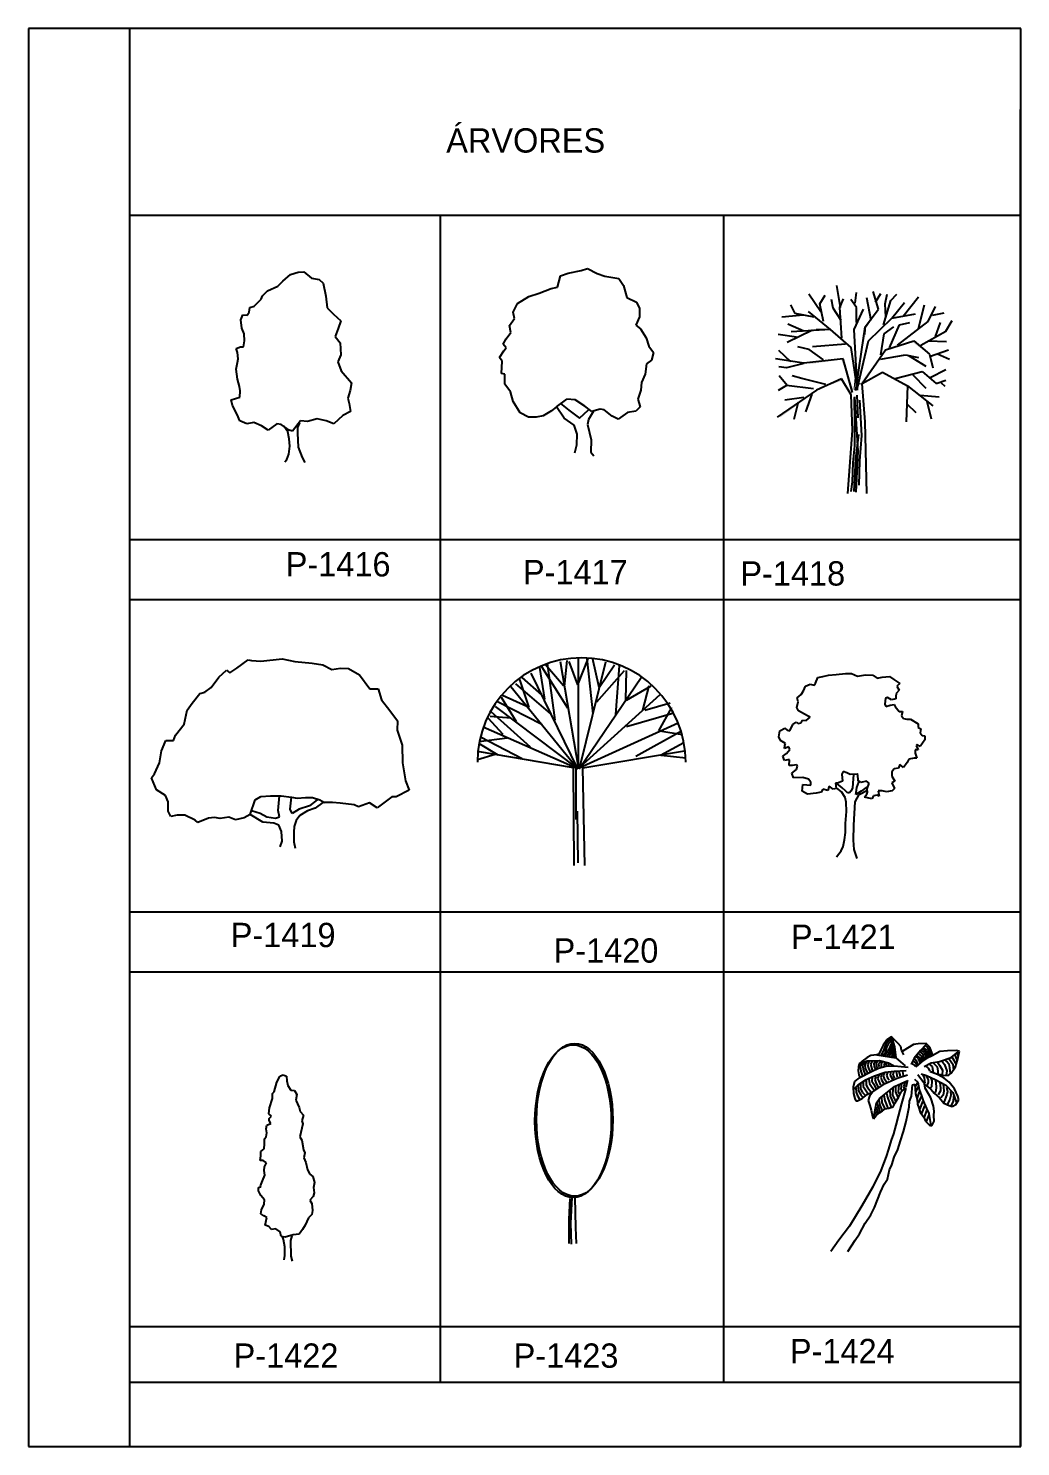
# Model space of a CAD drawing. Extents: x -74 to 94, y -49 to 40.
# Drawn here: x 27.79 to 52.29, y -47.51 to -12.51 of the extents above; entities that cross this region are included whole.
import ezdxf

# ---------------------------------------------------------------- set-up
doc = ezdxf.new("R2010")
doc.units = 0
doc.header["$LTSCALE"] = 100
doc.header["$MEASUREMENT"] = 0
doc.layers.get('0').update_dxf_attribs({"linetype": 'CONTINUOUS'})
for name, color, linetype in [('FOLHA', 3, 'CONTINUOUS'), ('P-ARVORE', 2, 'CONTINUOUS'), ('VEG', 2, 'CONTINUOUS')]:
    doc.layers.add(name, color=color, linetype=linetype)

# ---------------------------------------------------------------- blocks, each defined once
blk = doc.blocks.new('ARV101')
at = {"layer": 'VEG'}
for p, q in [((-0.292, 4.478), (-0.104, 4.638)), ((-0.104, 4.638), (0.09, 4.702)), ((0.09, 4.702), (0.229, 4.703)), ((0.229, 4.703), (0.42, 4.547)), ((-0.793, 4.11), (-0.668, 4.237)), ((-0.668, 4.237), (-0.417, 4.351)), ((-0.417, 4.351), (-0.292, 4.478)), ((0.42, 4.547), (0.609, 4.517)), ((0.609, 4.517), (0.705, 4.423)), ((0.705, 4.423), (0.77, 4.108)), ((-1.106, 3.823), (-0.994, 3.856)), ((-0.994, 3.856), (-0.824, 4.033)), ((-0.824, 4.033), (-0.793, 4.11)), ((0.77, 4.108), (0.804, 3.82)), ((-1.325, 3.52), (-1.276, 3.646)), ((-1.305, 3.317), (-1.325, 3.52)), ((-1.276, 3.646), (-1.168, 3.634)), ((-1.168, 3.634), (-1.119, 3.711)), ((-1.119, 3.711), (-1.106, 3.823)), ((0.804, 3.82), (0.963, 3.664)), ((0.963, 3.664), (1.14, 3.494)), ((-1.241, 3.174), (-1.305, 3.317)), ((-1.24, 3.002), (-1.241, 3.174)), ((1.078, 3.304), (0.999, 3.114)), ((1.14, 3.494), (1.078, 3.304)), ((-1.445, 2.811), (-1.333, 2.857)), ((-1.413, 2.717), (-1.445, 2.811)), ((-1.333, 2.857), (-1.257, 2.858)), ((-1.257, 2.858), (-1.24, 3.002)), ((0.999, 3.114), (1.126, 2.958)), ((1.126, 2.958), (1.146, 2.656)), ((-1.441, 2.307), (-1.411, 2.465)), ((-1.394, 2.56), (-1.413, 2.717)), ((-1.411, 2.465), (-1.394, 2.56)), ((1.146, 2.656), (1.067, 2.484)), ((1.067, 2.484), (1.149, 2.264)), ((-1.408, 2.055), (-1.441, 2.307)), ((1.149, 2.264), (1.404, 1.964)), ((-1.357, 1.88), (-1.408, 2.055)), ((-1.343, 1.772), (-1.357, 1.88)), ((-1.355, 1.614), (-1.343, 1.772)), ((1.374, 1.775), (1.312, 1.585)), ((1.404, 1.964), (1.374, 1.775)), ((-1.562, 1.549), (-1.355, 1.614)), ((-1.529, 1.405), (-1.562, 1.549)), ((-1.415, 1.185), (-1.529, 1.405)), ((1.312, 1.585), (1.345, 1.459)), ((1.345, 1.459), (1.378, 1.257)), ((-1.35, 1.028), (-1.415, 1.185)), ((0.56, 1.075), (0.321, 1.01)), ((0.781, 1.031), (0.56, 1.075)), ((1.19, 1.161), (0.97, 0.952)), ((1.378, 1.257), (1.19, 1.161)), ((-1.179, 0.953), (-1.35, 1.028)), ((-1.003, 0.986), (-1.179, 0.953)), ((-0.813, 0.906), (-1.003, 0.986)), ((-0.655, 0.799), (-0.813, 0.906)), ((-0.435, 0.959), (-0.655, 0.799)), ((-0.327, 0.942), (-0.435, 0.959)), ((-0.137, 0.803), (-0.327, 0.942)), ((-0.168, 0.754), (-0.264, 0.897)), ((-0.135, 0.583), (-0.168, 0.754)), ((-0.055, 0.772), (-0.137, 0.803)), ((0.15, 1.026), (-0.055, 0.772)), ((0.119, 0.977), (0.07, 0.868)), ((0.07, 0.868), (0.071, 0.724)), ((0.071, 0.724), (0.092, 0.377)), ((0.321, 1.01), (0.15, 1.026)), ((0.97, 0.952), (0.781, 1.031)), ((-0.145, 0.204), (-0.116, 0.407)), ((-0.116, 0.407), (-0.135, 0.583)), ((0.092, 0.377), (0.189, 0.126)), ((-0.239, 0.014), (-0.194, 0.078)), ((-0.194, 0.078), (-0.145, 0.204)), ((0.189, 0.126), (0.253, 0))]:
    blk.add_line(p, q, dxfattribs=at)
blk = doc.blocks.new('ARV102')
at = {"layer": 'VEG'}
for p, q in [((-0.312, 4.509), (0.003, 4.575)), ((0.003, 4.575), (0.161, 4.621)), ((0.161, 4.621), (0.4, 4.497)), ((-0.575, 4.16), (-0.5, 4.445)), ((-0.5, 4.445), (-0.312, 4.509)), ((0.4, 4.497), (0.59, 4.435)), ((0.59, 4.435), (0.937, 4.375)), ((0.937, 4.375), (1.051, 4.205)), ((1.051, 4.205), (1.13, 3.903)), ((-1.567, 3.756), (-1.285, 3.934)), ((-1.285, 3.934), (-1.033, 4.013)), ((-1.033, 4.013), (-0.732, 4.128)), ((-0.732, 4.128), (-0.575, 4.16)), ((1.13, 3.903), (1.37, 3.793)), ((-1.674, 3.548), (-1.567, 3.756)), ((-1.641, 3.391), (-1.674, 3.548)), ((1.37, 3.793), (1.448, 3.636)), ((1.448, 3.636), (1.449, 3.433)), ((-1.766, 3.218), (-1.641, 3.391)), ((-1.733, 3.043), (-1.766, 3.218)), ((1.449, 3.433), (1.356, 3.225)), ((1.356, 3.225), (1.47, 3.131)), ((-1.92, 2.758), (-1.844, 2.884)), ((-1.844, 2.884), (-1.733, 3.043)), ((1.47, 3.131), (1.611, 2.911)), ((1.611, 2.911), (1.676, 2.709)), ((-2.012, 2.428), (-1.905, 2.587)), ((-1.842, 2.664), (-1.92, 2.758)), ((-1.905, 2.587), (-1.842, 2.664)), ((1.676, 2.709), (1.79, 2.552)), ((1.79, 2.552), (1.742, 2.363)), ((-1.948, 2.334), (-2.012, 2.428)), ((-1.964, 2.032), (-1.948, 2.334)), ((1.616, 2.267), (1.587, 2.015)), ((1.742, 2.363), (1.616, 2.267)), ((-1.882, 2.019), (-1.964, 2.032)), ((-1.88, 1.767), (-1.882, 2.019)), ((-1.739, 1.579), (-1.88, 1.767)), ((1.494, 1.807), (1.482, 1.617)), ((1.587, 2.015), (1.494, 1.807)), ((-1.674, 1.34), (-1.739, 1.579)), ((-0.601, 1.209), (-0.35, 1.4)), ((-0.143, 1.384), (-0.35, 1.4)), ((1.482, 1.617), (1.402, 1.396)), ((-1.496, 1.058), (-1.674, 1.34)), ((-1.293, 0.951), (-1.496, 1.058)), ((-0.727, 1.114), (-0.928, 0.986)), ((-0.601, 1.209), (-0.727, 1.114)), ((-0.41, 0.927), (-0.601, 1.209)), ((-0.507, 1.287), (-0.299, 1.13)), ((-0.299, 1.13), (-0.031, 0.93)), ((0.093, 1.228), (-0.143, 1.384)), ((-0.031, 0.93), (0.188, 1.134)), ((0.269, 1.09), (0.093, 1.228)), ((0.314, 1.104), (0.19, 0.9)), ((0.476, 1.155), (0.269, 1.09)), ((0.571, 1.137), (0.476, 1.155)), ((0.775, 0.981), (0.571, 1.137)), ((1.153, 1.065), (0.92, 0.906)), ((1.36, 1.098), (1.153, 1.065)), ((1.467, 1.207), (1.36, 1.098)), ((1.402, 1.396), (1.467, 1.207)), ((-1.104, 0.953), (-1.293, 0.951)), ((-0.928, 0.986), (-1.104, 0.953)), ((-0.17, 0.753), (-0.41, 0.927)), ((-0.091, 0.533), (-0.17, 0.753)), ((0.19, 0.9), (0.159, 0.774)), ((0.159, 0.774), (0.257, 0.396)), ((0.92, 0.906), (0.775, 0.981)), ((-0.103, 0.267), (-0.091, 0.533)), ((0.257, 0.396), (0.246, 0.094)), ((-0.151, 0.077), (-0.103, 0.267)), ((0.246, 0.094), (0.323, 0))]:
    blk.add_line(p, q, dxfattribs=at)
blk = doc.blocks.new('ARV103')
at = {"layer": 'VEG'}
for p, q in [((-1.221, 4.44), (-0.939, 4.645)), ((-0.939, 4.645), (-0.858, 4.632)), ((-0.858, 4.632), (-0.623, 4.616)), ((-0.623, 4.616), (-0.101, 4.669)), ((-0.101, 4.669), (0.215, 4.609)), ((0.215, 4.609), (0.643, 4.563)), ((0.643, 4.563), (0.909, 4.52)), ((-1.848, 3.962), (-1.661, 4.216)), ((-1.661, 4.216), (-1.473, 4.388)), ((-1.473, 4.388), (-1.391, 4.326)), ((-1.391, 4.326), (-1.221, 4.44)), ((0.909, 4.52), (1.131, 4.409)), ((1.131, 4.409), (1.338, 4.442)), ((1.338, 4.442), (1.541, 4.43)), ((1.541, 4.43), (1.812, 4.274)), ((1.812, 4.274), (2.067, 3.93)), ((-2.005, 3.848), (-1.848, 3.962)), ((2.067, 3.93), (2.27, 3.931)), ((2.27, 3.931), (2.353, 3.661)), ((-2.443, 3.403), (-2.318, 3.575)), ((-2.318, 3.575), (-2.131, 3.816)), ((-2.131, 3.816), (-2.005, 3.848)), ((2.353, 3.661), (2.558, 3.393)), ((-2.517, 3.056), (-2.443, 3.403)), ((2.558, 3.393), (2.749, 3.142)), ((-2.735, 2.784), (-2.517, 3.056)), ((2.749, 3.142), (2.738, 2.908)), ((2.738, 2.908), (2.867, 2.544)), ((-3.079, 2.402), (-2.973, 2.656)), ((-2.973, 2.656), (-2.784, 2.657)), ((-2.784, 2.657), (-2.735, 2.784)), ((2.867, 2.544), (2.87, 2.102)), ((-3.251, 1.833), (-3.127, 2.105)), ((-3.127, 2.105), (-3.079, 2.402)), ((2.87, 2.102), (2.95, 1.661)), ((-3.326, 1.738), (-3.251, 1.833)), ((-3.198, 1.442), (-3.326, 1.738)), ((-2.976, 1.3), (-3.198, 1.442)), ((3.033, 1.428), (2.719, 1.268)), ((2.95, 1.661), (3.033, 1.428)), ((-2.912, 1.142), (-2.976, 1.3)), ((-2.91, 0.908), (-2.912, 1.142)), ((-0.891, 0.829), (-0.768, 1.191)), ((-0.768, 1.191), (-0.629, 1.273)), ((-0.629, 1.273), (-0.39, 1.288)), ((-0.39, 1.288), (-0.124, 1.29)), ((-0.198, 0.929), (-0.169, 1.29)), ((-0.124, 1.29), (0.128, 1.261)), ((0.099, 0.963), (0.128, 1.261)), ((0.128, 1.261), (0.273, 1.23)), ((0.273, 1.23), (0.48, 1.25)), ((0.48, 1.25), (0.651, 1.251)), ((0.764, 1.189), (0.576, 1.044)), ((0.651, 1.251), (0.827, 1.19)), ((0.904, 1.127), (0.716, 0.982)), ((0.827, 1.19), (0.945, 1.127)), ((0.985, 1.128), (0.904, 1.127)), ((1.143, 1.129), (0.985, 1.128)), ((1.332, 1.112), (1.143, 1.129)), ((1.68, 1.07), (1.332, 1.112)), ((1.788, 1.021), (1.68, 1.07)), ((2.058, 1.118), (1.788, 1.021)), ((2.248, 0.994), (2.058, 1.118)), ((2.606, 1.267), (2.248, 0.994)), ((2.719, 1.268), (2.606, 1.267)), ((-2.846, 0.782), (-2.91, 0.908)), ((-2.688, 0.815), (-2.846, 0.782)), ((-2.499, 0.817), (-2.688, 0.815)), ((-2.246, 0.693), (-2.499, 0.817)), ((-1.917, 0.74), (-2.182, 0.63)), ((-1.773, 0.759), (-1.917, 0.74)), ((-1.634, 0.729), (-1.773, 0.759)), ((-1.413, 0.762), (-1.634, 0.729)), ((-1.255, 0.7), (-1.413, 0.762)), ((-1.034, 0.747), (-1.255, 0.7)), ((-0.891, 0.829), (-1.034, 0.747)), ((-0.891, 0.829), (-0.891, 0.829)), ((-0.574, 0.643), (-0.891, 0.829)), ((-0.86, 0.924), (-0.639, 0.863)), ((-0.639, 0.863), (-0.481, 0.769)), ((-0.481, 0.769), (-0.26, 0.74)), ((-0.26, 0.74), (-0.165, 0.772)), ((-0.165, 0.772), (-0.198, 0.929)), ((0.15, 0.851), (0.099, 0.963)), ((0.324, 0.965), (0.15, 0.851)), ((0.339, 0.807), (0.246, 0.68)), ((0.576, 1.044), (0.324, 0.965)), ((0.528, 0.917), (0.339, 0.807)), ((0.716, 0.982), (0.528, 0.917)), ((-2.182, 0.63), (-2.246, 0.693)), ((-0.308, 0.613), (-0.574, 0.643)), ((-0.182, 0.565), (-0.308, 0.613)), ((-0.117, 0.407), (-0.182, 0.565)), ((-0.097, 0.173), (-0.117, 0.407)), ((0.197, 0.536), (0.185, 0.396)), ((0.185, 0.396), (0.187, 0.157)), ((0.246, 0.68), (0.197, 0.536)), ((-0.146, 0.029), (-0.097, 0.173)), ((0.187, 0.157), (0.219, 0))]:
    blk.add_line(p, q, dxfattribs=at)
blk = doc.blocks.new('ARV104')
at = {"layer": 'VEG'}
for p, q in [((-0.296, 4.544), (-0.061, 4.563)), ((-0.061, 4.563), (0.082, 4.564)), ((0.082, 4.564), (0.23, 4.503)), ((-1.099, 4.142), (-1.047, 4.258)), ((-1.047, 4.258), (-0.935, 4.301)), ((-0.935, 4.301), (-0.837, 4.277)), ((-0.837, 4.277), (-0.802, 4.33)), ((-0.802, 4.33), (-0.743, 4.47)), ((-0.743, 4.47), (-0.621, 4.496)), ((-0.621, 4.496), (-0.481, 4.525)), ((-0.481, 4.525), (-0.296, 4.544)), ((0.23, 4.503), (0.433, 4.532)), ((0.433, 4.532), (0.615, 4.523)), ((0.615, 4.523), (0.721, 4.454)), ((0.721, 4.454), (0.844, 4.473)), ((0.844, 4.473), (1.019, 4.491)), ((1.019, 4.491), (1.134, 4.422)), ((1.134, 4.422), (1.275, 4.318)), ((1.275, 4.318), (1.206, 4.258)), ((1.206, 4.258), (1.259, 4.153)), ((-1.263, 3.73), (-1.229, 3.871)), ((-1.255, 3.966), (-1.16, 4.046)), ((-1.229, 3.871), (-1.255, 3.966)), ((-1.16, 4.046), (-1.099, 4.142)), ((0.928, 3.958), (0.911, 3.807)), ((0.97, 3.975), (0.928, 3.958)), ((1.076, 3.914), (0.97, 3.975)), ((1.181, 3.942), (1.076, 3.914)), ((1.19, 4.072), (1.18, 4.002)), ((1.18, 4.002), (1.181, 3.942)), ((1.259, 4.153), (1.19, 4.072)), ((-1.227, 3.643), (-1.263, 3.73)), ((-0.999, 3.522), (-1.227, 3.643)), ((-0.936, 3.487), (-0.999, 3.522)), ((0.911, 3.807), (0.929, 3.755)), ((0.929, 3.755), (1.042, 3.783)), ((1.042, 3.783), (1.139, 3.802)), ((1.139, 3.802), (1.165, 3.749)), ((1.165, 3.749), (1.263, 3.627)), ((1.263, 3.627), (1.341, 3.628)), ((1.341, 3.628), (1.317, 3.523)), ((1.317, 3.523), (1.37, 3.46)), ((-1.713, 3.008), (-1.687, 3.156)), ((-1.687, 3.156), (-1.564, 3.22)), ((-1.564, 3.22), (-1.504, 3.168)), ((-1.504, 3.168), (-1.434, 3.151)), ((-1.434, 3.151), (-1.365, 3.309)), ((-1.365, 3.309), (-1.285, 3.37)), ((-1.285, 3.37), (-1.232, 3.335)), ((-1.232, 3.335), (-1.162, 3.353)), ((-1.162, 3.353), (-1.128, 3.416)), ((-1.128, 3.416), (-1.033, 3.407)), ((-1.033, 3.407), (-0.936, 3.487)), ((1.37, 3.46), (1.447, 3.444)), ((1.447, 3.444), (1.545, 3.437)), ((1.545, 3.437), (1.729, 3.323)), ((1.729, 3.323), (1.729, 3.298)), ((1.729, 3.298), (1.729, 3.236)), ((1.729, 3.236), (1.8, 3.201)), ((1.8, 3.201), (1.783, 3.106)), ((-1.667, 2.911), (-1.713, 3.008)), ((-1.544, 2.842), (-1.667, 2.911)), ((-1.561, 2.789), (-1.544, 2.842)), ((1.708, 2.815), (1.68, 2.79)), ((1.778, 2.763), (1.708, 2.815)), ((1.899, 2.932), (1.778, 2.763)), ((1.783, 3.106), (1.828, 3.036)), ((1.828, 3.036), (1.899, 3.027)), ((1.899, 3.027), (1.899, 2.932)), ((-1.612, 2.526), (-1.517, 2.589)), ((-1.568, 2.421), (-1.612, 2.526)), ((-1.57, 2.719), (-1.561, 2.789)), ((-1.466, 2.755), (-1.57, 2.719)), ((-1.517, 2.589), (-1.438, 2.695)), ((-1.438, 2.695), (-1.466, 2.755)), ((1.5, 2.455), (1.456, 2.367)), ((1.63, 2.474), (1.5, 2.455)), ((1.7, 2.474), (1.63, 2.474)), ((1.734, 2.685), (1.656, 2.684)), ((1.656, 2.684), (1.657, 2.597)), ((1.657, 2.597), (1.7, 2.474)), ((1.68, 2.79), (1.734, 2.685)), ((-1.488, 2.439), (-1.568, 2.421)), ((-1.446, 2.44), (-1.488, 2.439)), ((-1.452, 2.3), (-1.446, 2.44)), ((-1.374, 2.3), (-1.452, 2.3)), ((-1.39, 2.107), (-1.276, 2.196)), ((-1.345, 1.995), (-1.39, 2.107)), ((-1.277, 2.311), (-1.374, 2.3)), ((-1.252, 2.284), (-1.277, 2.311)), ((-1.276, 2.196), (-1.252, 2.284)), ((-0.119, 2.152), (-0.154, 2.082)), ((-0.031, 2.118), (-0.119, 2.152)), ((0.056, 2.076), (-0.031, 2.118)), ((1.142, 2.215), (1.082, 2.144)), ((1.082, 2.144), (1.083, 2.032)), ((1.247, 2.233), (1.142, 2.215)), ((1.281, 2.321), (1.247, 2.233)), ((1.369, 2.244), (1.281, 2.321)), ((1.421, 2.315), (1.369, 2.244)), ((1.456, 2.367), (1.421, 2.315)), ((-1.117, 2.004), (-1.345, 1.995)), ((-1.132, 1.661), (-1.115, 1.829)), ((-0.976, 1.963), (-1.117, 2.004)), ((-1.115, 1.829), (-0.923, 1.813)), ((-0.916, 1.883), (-0.976, 1.963)), ((-0.923, 1.813), (-0.916, 1.883)), ((-0.467, 1.789), (-0.501, 1.676)), ((-0.371, 1.712), (-0.467, 1.789)), ((-0.257, 1.861), (-0.31, 1.86)), ((-0.31, 1.86), (-0.291, 1.73)), ((-0.144, 1.749), (-0.275, 1.853)), ((-0.135, 1.914), (-0.257, 1.861)), ((-0.154, 2.082), (-0.135, 1.914)), ((0.224, 2.085), (0.056, 2.076)), ((0.121, 1.864), (0.112, 1.741)), ((0.137, 2.077), (0.121, 1.864)), ((0.2, 1.629), (0.217, 1.752)), ((0.217, 1.752), (0.268, 1.883)), ((0.242, 2.078), (0.224, 2.085)), ((0.25, 1.917), (0.242, 2.078)), ((0.313, 1.875), (0.25, 1.917)), ((0.453, 1.912), (0.313, 1.875)), ((0.472, 1.772), (0.322, 1.665)), ((0.524, 1.86), (0.453, 1.912)), ((0.472, 1.719), (0.524, 1.86)), ((1.083, 2.032), (1.154, 1.907)), ((1.154, 1.907), (1.084, 1.871)), ((1.084, 1.871), (1.145, 1.732)), ((-1.001, 1.592), (-1.132, 1.661)), ((-0.791, 1.611), (-1.001, 1.592)), ((-0.668, 1.64), (-0.791, 1.611)), ((-0.624, 1.71), (-0.668, 1.64)), ((-0.501, 1.676), (-0.624, 1.71)), ((-0.291, 1.73), (-0.371, 1.712)), ((-0.16, 1.644), (-0.284, 1.748)), ((-0.072, 1.504), (-0.16, 1.644)), ((-0.063, 1.67), (-0.144, 1.749)), ((-0.043, 1.39), (-0.072, 1.504)), ((-0.01, 1.618), (-0.063, 1.67)), ((0.032, 1.618), (-0.01, 1.618)), ((0.07, 1.663), (0.032, 1.618)), ((0.112, 1.741), (0.07, 1.663)), ((0.146, 0.823), (0.177, 1.401)), ((0.177, 1.401), (0.271, 1.577)), ((0.322, 1.665), (0.193, 1.584)), ((0.193, 1.584), (0.2, 1.629)), ((0.271, 1.577), (0.48, 1.691)), ((0.404, 1.516), (0.463, 1.586)), ((0.587, 1.475), (0.404, 1.516)), ((0.463, 1.586), (0.48, 1.639)), ((0.48, 1.639), (0.472, 1.719)), ((0.631, 1.545), (0.587, 1.475)), ((0.726, 1.563), (0.631, 1.545)), ((0.771, 1.536), (0.726, 1.563)), ((0.841, 1.669), (0.743, 1.669)), ((0.743, 1.669), (0.771, 1.536)), ((0.953, 1.643), (0.841, 1.669)), ((1.093, 1.671), (0.953, 1.643)), ((1.145, 1.732), (1.093, 1.671)), ((-0.067, 0.864), (-0.042, 1.162)), ((-0.042, 1.162), (-0.043, 1.39)), ((-0.065, 0.646), (-0.067, 0.864)), ((0.132, 0.455), (0.146, 0.823)), ((-0.122, 0.295), (-0.089, 0.461)), ((-0.089, 0.461), (-0.065, 0.646)), ((0.151, 0.227), (0.132, 0.455)), ((-0.288, 0.039), (-0.167, 0.19)), ((-0.167, 0.19), (-0.122, 0.295)), ((0.223, 0), (0.151, 0.227))]:
    blk.add_line(p, q, dxfattribs=at)
blk = doc.blocks.new('ARV105')
at = {"layer": 'VEG'}
for p, q in [((-0.274, 4.415), (-0.198, 4.555)), ((-0.198, 4.555), (-0.18, 4.573)), ((-0.18, 4.573), (-0.111, 4.599)), ((-0.111, 4.599), (-0.03, 4.564)), ((-0.03, 4.564), (-0.022, 4.452)), ((-0.335, 4.176), (-0.274, 4.415)), ((-0.022, 4.452), (-0.003, 4.337)), ((-0.003, 4.337), (0.078, 4.215)), ((0.078, 4.215), (0.165, 4.208)), ((0.165, 4.208), (0.219, 4.111)), ((-0.455, 3.782), (-0.376, 4.011)), ((-0.377, 4.133), (-0.335, 4.176)), ((-0.376, 4.011), (-0.377, 4.133)), ((0.219, 4.111), (0.195, 3.97)), ((0.195, 3.97), (0.284, 3.788)), ((-0.471, 3.635), (-0.462, 3.705)), ((-0.4, 3.58), (-0.471, 3.635)), ((-0.462, 3.705), (-0.455, 3.782)), ((-0.46, 3.52), (-0.4, 3.58)), ((-0.46, 3.467), (-0.46, 3.52)), ((0.284, 3.788), (0.302, 3.691)), ((0.302, 3.691), (0.39, 3.604)), ((0.39, 3.604), (0.346, 3.463)), ((-0.538, 3.264), (-0.521, 3.351)), ((-0.52, 3.169), (-0.538, 3.264)), ((-0.537, 3.063), (-0.52, 3.169)), ((-0.521, 3.351), (-0.417, 3.397)), ((-0.417, 3.397), (-0.46, 3.467)), ((0.348, 3.281), (0.297, 3.07)), ((0.346, 3.463), (0.374, 3.386)), ((0.374, 3.386), (0.348, 3.281)), ((-0.587, 2.773), (-0.578, 2.895)), ((-0.579, 3.018), (-0.537, 3.063)), ((-0.578, 2.895), (-0.579, 3.018)), ((0.297, 3.07), (0.35, 2.983)), ((0.35, 2.983), (0.387, 2.745)), ((-0.68, 2.484), (-0.663, 2.597)), ((-0.61, 2.485), (-0.68, 2.484)), ((-0.664, 2.702), (-0.587, 2.773)), ((-0.663, 2.597), (-0.664, 2.702)), ((-0.522, 2.423), (-0.61, 2.485)), ((0.387, 2.745), (0.423, 2.668)), ((0.423, 2.668), (0.399, 2.545)), ((0.399, 2.545), (0.442, 2.43)), ((-0.623, 1.977), (-0.564, 2.117)), ((-0.583, 2.24), (-0.573, 2.327)), ((-0.564, 2.117), (-0.583, 2.24)), ((-0.573, 2.327), (-0.522, 2.423)), ((0.442, 2.43), (0.488, 2.256)), ((0.488, 2.256), (0.542, 2.143)), ((0.542, 2.143), (0.62, 2.091)), ((-0.726, 1.738), (-0.72, 1.818)), ((-0.72, 1.818), (-0.667, 1.836)), ((-0.675, 1.861), (-0.623, 1.977)), ((-0.667, 1.836), (-0.675, 1.861)), ((0.62, 2.091), (0.656, 1.942)), ((0.656, 1.942), (0.632, 1.819)), ((0.632, 1.819), (0.651, 1.689)), ((-0.665, 1.616), (-0.726, 1.738)), ((-0.577, 1.511), (-0.665, 1.616)), ((-0.653, 1.266), (-0.584, 1.406)), ((-0.584, 1.406), (-0.577, 1.511)), ((0.624, 1.598), (0.547, 1.503)), ((0.547, 1.503), (0.59, 1.423)), ((0.59, 1.423), (0.609, 1.248)), ((0.651, 1.689), (0.624, 1.598)), ((-0.662, 1.168), (-0.653, 1.266)), ((-0.591, 1.116), (-0.662, 1.168)), ((-0.521, 1.074), (-0.591, 1.116)), ((-0.562, 0.888), (-0.521, 1.074)), ((0.515, 1.064), (0.429, 0.889)), ((0.592, 1.153), (0.515, 1.064)), ((0.609, 1.248), (0.592, 1.153)), ((-0.467, 0.854), (-0.562, 0.888)), ((-0.404, 0.777), (-0.467, 0.854)), ((-0.299, 0.795), (-0.404, 0.777)), ((-0.185, 0.726), (-0.299, 0.795)), ((-0.167, 0.611), (-0.185, 0.726)), ((0.367, 0.783), (0.281, 0.667)), ((0.429, 0.889), (0.367, 0.783)), ((-0.062, 0.594), (-0.167, 0.611)), ((-0.104, 0.534), (-0.132, 0.604)), ((-0.077, 0.349), (-0.104, 0.534)), ((0.133, 0.648), (-0.062, 0.594)), ((0.098, 0.623), (0.064, 0.508)), ((0.064, 0.508), (0.075, 0.122)), ((0.281, 0.667), (0.133, 0.648)), ((-0.092, 0.033), (-0.076, 0.139)), ((-0.076, 0.139), (-0.077, 0.349)), ((0.075, 0.122), (0.111, 0))]:
    blk.add_line(p, q, dxfattribs=at)
blk = doc.blocks.new('ELLIPSE')
blk.add_circle((0.5, 0.5), 0.5)
blk = doc.blocks.new('ARV106')
at = {"layer": 'VEG'}
for p, q in [((-0.045, 1.134), (-0.075, 0.611)), ((0.001, 1.156), (-0.03, 0.524)), ((0.077, 1.156), (0.093, 0.414)), ((-0.075, 0.611), (-0.075, 0.022)), ((-0.03, 0.524), (-0.014, 0)), ((0.093, 0.414), (0.108, 0.022))]:
    blk.add_line(p, q, dxfattribs=at)
at = {"layer": 'VEG', "xscale": 1.884776188775179, "yscale": 3.769552377550359, "zscale": 3.769552377550359}
for p in [(-0.907, 1.153), (-0.87, 1.19)]:
    blk.add_blockref('ELLIPSE', p, dxfattribs=at)
blk = doc.blocks.new('ARV107')
at = {"layer": 'VEG'}
for p, q in [((-0.926, 4.486), (-1.228, 4.918)), ((-0.441, 4.594), (-0.532, 5.134)), ((-0.078, 4.702), (-0.048, 4.961)), ((0.497, 4.551), (0.36, 4.983)), ((0.421, 4.724), (0.557, 4.94)), ((0.663, 4.68), (0.708, 4.918)), ((0.799, 4.767), (0.951, 4.918)), ((-1.561, 4.443), (-1.667, 4.659)), ((-0.956, 4.68), (-0.82, 4.897)), ((-0.865, 4.248), (-0.956, 4.68)), ((-0.623, 4.572), (-0.668, 4.788)), ((-0.426, 4.27), (-0.623, 4.572)), ((-0.457, 4.594), (-0.366, 4.81)), ((-0.411, 3.837), (-0.457, 4.594)), ((-0.048, 4.594), (-0.184, 4.788)), ((-0.048, 4.226), (-0.048, 4.594)), ((0.164, 4.118), (0.497, 4.551)), ((0.315, 4.27), (0.209, 4.832)), ((0.618, 4.162), (0.799, 4.767)), ((0.678, 4.356), (0.663, 4.68)), ((0.827, 4.325), (1.137, 4.713)), ((1.102, 4.378), (1.48, 4.853)), ((1.48, 4.075), (1.631, 4.659)), ((1.722, 4.248), (1.904, 4.616)), ((-1.364, 4.399), (-1.894, 4.356)), ((-1.092, 4.356), (-1.561, 4.443)), ((-0.686, 4.048), (-1.23, 4.492)), ((-0.104, 4.048), (0.128, 4.547)), ((0.245, 3.771), (0.827, 4.325)), ((0.827, 4.325), (1.409, 4.436)), ((0.966, 3.664), (1.722, 4.248)), ((1.011, 4.162), (1.268, 4.226)), ((1.828, 4.399), (2.116, 4.464)), ((1.904, 3.88), (2.025, 4.226)), ((2.161, 4.01), (2.312, 4.27)), ((-1.531, 3.859), (-1.985, 3.924)), ((-1.137, 4.032), (-1.758, 3.729)), ((-1.349, 4.01), (-1.743, 4.183)), ((-0.686, 4.048), (-1.657, 3.993)), ((-0.182, 3.604), (-0.686, 4.048)), ((-0.027, 2.551), (-0.104, 4.048)), ((-0.063, 2.54), (0.164, 4.118)), ((0.557, 3.426), (0.633, 3.945)), ((0.633, 3.945), (0.875, 4.118)), ((0.769, 3.599), (1.011, 4.162)), ((1.541, 3.664), (2.161, 4.01)), ((-1.667, 3.253), (-1.969, 3.535)), ((-1.213, 3.556), (-1.5, 3.621)), ((-0.865, 3.297), (-1.213, 3.556)), ((-0.32, 3.686), (-1.137, 3.621)), ((-0.027, 2.551), (-0.182, 3.604)), ((-0.027, 2.606), (0.245, 3.771)), ((0.09, 2.717), (0.672, 3.549)), ((0.672, 3.549), (1.37, 3.771)), ((1.37, 3.771), (1.758, 3.438)), ((1.722, 3.772), (2.176, 3.751)), ((1.758, 3.383), (2.224, 3.549)), ((-1.346, 3.216), (-2.045, 3.327)), ((-1.349, 3.21), (-1.773, 3.102)), ((-0.376, 3.327), (-1.346, 3.216)), ((-0.143, 2.495), (-0.376, 3.327)), ((0.542, 3.318), (1.162, 3.426)), ((1.162, 3.426), (1.48, 3.362)), ((1.238, 3.405), (1.662, 3.145)), ((1.758, 3.438), (1.836, 3.105)), ((1.949, 3.448), (2.252, 3.318)), ((-1.773, 3.102), (-1.969, 3.124)), ((-1.758, 2.67), (-1.954, 2.908)), ((-1.395, 2.843), (-1.637, 2.908)), ((-0.805, 2.691), (-1.395, 2.843)), ((-0.415, 2.828), (-1.036, 2.551)), ((-0.182, 2.44), (-0.415, 2.828)), ((0.09, 2.717), (0.594, 2.994)), ((0.594, 2.994), (1.215, 2.662)), ((0.905, 2.843), (1.571, 3.016)), ((1.344, 2.929), (1.662, 2.605)), ((1.571, 3.016), (1.919, 2.713)), ((1.768, 2.864), (2.161, 3.059)), ((-1.036, 2.551), (-2.006, 1.885)), ((-1.773, 2.67), (-1.985, 2.54)), ((-1.107, 2.583), (-1.773, 2.67)), ((-1.152, 2.454), (-1.304, 2.021)), ((0.167, 1.774), (0.09, 2.717)), ((1.215, 2.662), (1.176, 1.774)), ((1.215, 2.662), (1.836, 2.163)), ((1.919, 2.713), (2.161, 2.799)), ((2.04, 2.735), (2.131, 2.648)), ((-1.349, 2.367), (-1.818, 2.302)), ((-1.485, 2.259), (-1.591, 1.827)), ((-0.143, 1.553), (-0.182, 2.44)), ((-0.109, 2.367), (-0.093, 1.74)), ((-0.093, 2.389), (-0.018, 1.048)), ((-0.003, 1.87), (-0.033, 2.432)), ((0.028, 2.302), (0.073, 1.437)), ((1.193, 2.216), (1.42, 1.999)), ((1.525, 2.432), (1.994, 2.389)), ((1.692, 2.281), (1.798, 1.848)), ((0.206, 0), (0.167, 1.774)), ((-0.26, 0), (-0.143, 1.553)), ((-0.093, 1.74), (-0.093, 1.178)), ((-0.063, 0.854), (0.012, 1.459)), ((0.073, 1.437), (0.028, 0.81)), ((-0.093, 1.178), (-0.139, 0.767)), ((-0.139, 0.767), (-0.154, 0.291)), ((-0.109, 0.054), (-0.063, 0.854)), ((-0.018, 1.048), (-0.063, 0.032)), ((0.028, 0.81), (0.012, 0.205)), ((-0.154, 0.291), (-0.184, 0.054))]:
    blk.add_line(p, q, dxfattribs=at)
for points in [[(-0.121, 4.034), (-0.096, 4.029), (0.107, 4.513), (0.13, 4.502)], [(0.166, 4.101), (0.191, 4.092), (0.38, 4.407), (0.401, 4.392)], [(-0.704, 4.041), (-0.693, 4.066), (-1.047, 4.041), (-1.047, 4.066)], [(-0.616, 3.957), (-0.599, 3.977), (-0.704, 4.041), (-0.693, 4.066)], [(-0.197, 3.615), (-0.172, 3.627), (-0.616, 3.957), (-0.599, 3.977)], [(-0.091, 3.037), (-0.065, 3.038), (-0.121, 4.034), (-0.096, 4.029)], [(-0.061, 2.932), (-0.036, 2.926), (0.151, 3.926), (0.176, 3.922)], [(0.151, 3.926), (0.176, 3.922), (0.166, 4.101), (0.191, 4.092)], [(-0.182, 3.425), (-0.156, 3.428), (-0.197, 3.615), (-0.172, 3.627)], [(0.05, 2.724), (0.066, 2.702), (0.67, 3.567), (0.686, 3.545)], [(0.67, 3.567), (0.686, 3.545), (1.347, 3.765), (1.341, 3.737)], [(1.347, 3.765), (1.341, 3.737), (1.779, 3.434), (1.756, 3.419)], [(-0.42, 3.304), (-0.403, 3.332), (-1.196, 3.198), (-1.2, 3.223)], [(-0.151, 2.557), (-0.127, 2.566), (-0.42, 3.304), (-0.403, 3.332)], [(-0.091, 2.885), (-0.065, 2.886), (-0.182, 3.425), (-0.156, 3.428)], [(1.779, 3.434), (1.756, 3.419), (1.856, 3.127), (1.831, 3.121)], [(-0.416, 2.784), (-0.406, 2.815), (-0.995, 2.572), (-1.007, 2.595)], [(-0.197, 2.45), (-0.171, 2.457), (-0.416, 2.784), (-0.406, 2.815)], [(-0.121, 2.563), (-0.096, 2.56), (-0.091, 2.885), (-0.065, 2.886)], [(0.052, 2.724), (0.064, 2.702), (0.587, 3.008), (0.588, 2.98)], [(0.587, 3.008), (0.588, 2.98), (1.23, 2.68), (1.216, 2.659)], [(-0.995, 2.572), (-1.007, 2.595), (-1.508, 2.184), (-1.523, 2.204)], [(-0.197, 2.28), (-0.171, 2.281), (-0.197, 2.45), (-0.171, 2.457)], [(-0.021, 2.704), (-0.014, 2.679), (0.05, 2.724), (0.066, 2.702)], [(1.23, 2.68), (1.216, 2.659), (1.821, 2.182), (1.805, 2.163)], [(-1.508, 2.184), (-1.523, 2.204), (-1.932, 1.881), (-1.947, 1.902)], [(-0.152, 1.654), (-0.126, 1.654), (-0.197, 2.28), (-0.171, 2.281)], [(-0.046, 1.351), (-0.02, 1.351), (-0.091, 1.934), (-0.066, 1.936)], [(-0.197, 1.049), (-0.171, 1.047), (-0.152, 1.654), (-0.126, 1.654)], [(-0.061, 0.833), (-0.035, 0.831), (-0.046, 1.351), (-0.02, 1.351)], [(-0.288, 0.012), (-0.262, 0.009), (-0.197, 1.049), (-0.171, 1.047)], [(-0.136, 0.12), (-0.111, 0.117), (-0.061, 0.833), (-0.035, 0.831)]]:
    blk.add_trace(points, dxfattribs=at)
blk = doc.blocks.new('ARV109')
at = {"layer": 'VEG'}
for p, q in [((-0.305, 3.878), (-0.945, 4.903)), ((-0.414, 4.435), (-0.851, 4.948)), ((-0.617, 3.588), (-0.804, 4.992)), ((-0.492, 5.037), (-0.04, 2.385)), ((-0.383, 4.413), (-0.321, 5.059)), ((-0.056, 4.457), (-0.274, 5.037)), ((-0.056, 4.457), (0.209, 5.126)), ((-0.04, 2.385), (-0.04, 5.126)), ((0.63, 5.014), (-0.025, 2.385)), ((0.319, 3.744), (0.178, 5.104)), ((0.474, 4.39), (0.303, 5.126)), ((0.474, 4.39), (0.849, 4.948)), ((0.88, 3.722), (0.974, 4.925)), ((-1.257, 3.9), (-1.491, 4.591)), ((-0.945, 4.212), (-1.428, 4.636)), ((-0.056, 2.385), (-1.21, 4.747)), ((-0.867, 4.101), (-0.992, 4.881)), ((-0.025, 2.385), (1.504, 4.636)), ((0.412, 4.034), (1.098, 4.814)), ((1.13, 4.078), (1.145, 4.814)), ((-1.709, 4.413), (-0.056, 2.385)), ((-0.726, 3.744), (-1.584, 4.48)), ((1.972, 4.212), (-0.025, 2.407)), ((1.145, 4.078), (1.753, 4.435)), ((1.551, 3.833), (1.707, 4.435)), ((-2.099, 3.922), (-0.056, 2.385)), ((-0.945, 3.477), (-2.036, 4.034)), ((-1.569, 3.544), (-1.943, 4.145)), ((-1.319, 3.922), (-1.912, 4.19)), ((1.597, 3.833), (2.221, 4.012)), ((1.94, 3.321), (2.268, 3.9)), ((-1.896, 3.232), (-2.27, 3.633)), ((-1.709, 3.633), (-2.224, 3.677)), ((-1.225, 2.92), (-2.192, 3.789)), ((-0.025, 2.407), (2.424, 3.521)), ((1.145, 3.432), (2.315, 3.766)), ((-1.428, 2.63), (-2.458, 3.165)), ((-0.056, 2.385), (-2.395, 3.41)), ((1.379, 2.697), (2.502, 3.321)), ((1.972, 3.321), (2.518, 3.232)), ((-0.165, 2.407), (-2.536, 2.808)), ((-1.803, 3.142), (-2.504, 3.053)), ((-2.021, 2.719), (-2.504, 3.009)), ((0.069, 2.407), (2.58, 2.83)), ((1.987, 2.719), (2.564, 3.031)), ((-2.099, 2.741), (-2.536, 2.608)), ((2.003, 2.719), (2.611, 2.652)), ((-0.149, 0), (-0.165, 2.407)), ((-0.103, 2.385), (-0.103, 1.137)), ((0.116, 0), (0.069, 2.407)), ((-0.071, 1.337), (-0.056, 0.067))]:
    blk.add_line(p, q, dxfattribs=at)
blk.add_arc((0.036, 2.552), 2.572, 0, 180, dxfattribs=at)
blk = doc.blocks.new('ARV111')
at = {"layer": 'VEG'}
for p, q in [((1.3, 5.292), (1.188, 5.221)), ((1.313, 5.252), (1.237, 5.205)), ((1.37, 5.23), (1.3, 5.292)), ((1.3, 5.292), (1.376, 5.049)), ((1.039, 4.975), (0.988, 4.869)), ((1.091, 5.088), (1.039, 4.975)), ((1.094, 4.941), (1.042, 4.846)), ((1.188, 5.221), (1.091, 5.088)), ((1.157, 5.109), (1.094, 4.941)), ((1.177, 5.029), (1.134, 4.882)), ((1.237, 5.205), (1.157, 5.109)), ((1.233, 5.149), (1.177, 5.029)), ((1.237, 4.977), (1.185, 4.898)), ((1.321, 5.213), (1.233, 5.149)), ((1.269, 5.065), (1.237, 4.977)), ((1.293, 4.994), (1.253, 4.898)), ((1.297, 5.137), (1.269, 5.065)), ((1.313, 5.065), (1.293, 4.994)), ((1.329, 5.173), (1.297, 5.137)), ((1.34, 4.994), (1.301, 4.894)), ((1.349, 5.113), (1.313, 5.065)), ((1.349, 4.909), (1.329, 4.842)), ((1.372, 5.053), (1.34, 4.994)), ((1.38, 4.962), (1.349, 4.909)), ((1.469, 5.126), (1.37, 5.23)), ((1.376, 5.049), (1.409, 4.775)), ((1.529, 5.056), (1.469, 5.126)), ((1.548, 4.961), (1.529, 5.056)), ((1.604, 4.85), (1.548, 4.961)), ((1.697, 5.015), (1.564, 4.93)), ((1.844, 5.104), (1.697, 5.015)), ((1.959, 5.122), (1.844, 5.104)), ((2.013, 4.955), (1.864, 4.771)), ((2.16, 5.131), (1.959, 5.122)), ((1.994, 4.93), (2.073, 4.866)), ((2.152, 5.096), (2.013, 4.955)), ((2.026, 4.965), (2.109, 4.909)), ((2.062, 5.001), (2.138, 4.937)), ((2.094, 5.037), (2.181, 4.954)), ((2.109, 4.909), (2.145, 4.826)), ((2.134, 5.081), (2.193, 5.029)), ((2.138, 4.937), (2.177, 4.85)), ((2.248, 5.037), (2.16, 5.131)), ((2.181, 4.954), (2.221, 4.794)), ((2.193, 5.029), (2.233, 4.941)), ((2.233, 4.941), (2.273, 4.81)), ((2.325, 4.84), (2.248, 5.037)), ((2.494, 4.934), (2.302, 4.827)), ((2.679, 4.952), (2.494, 4.934)), ((2.907, 4.954), (2.679, 4.952)), ((2.775, 4.786), (2.95, 4.92)), ((2.977, 4.937), (2.907, 4.954)), ((2.926, 4.717), (2.977, 4.937)), ((0.499, 4.628), (0.482, 4.55)), ((0.699, 4.694), (0.499, 4.628)), ((0.579, 4.691), (0.499, 4.628)), ((0.56, 4.639), (0.528, 4.559)), ((0.528, 4.559), (0.544, 4.447)), ((0.7, 4.787), (0.579, 4.691)), ((0.62, 4.671), (0.588, 4.591)), ((0.588, 4.591), (0.599, 4.495)), ((0.683, 4.682), (0.643, 4.599)), ((0.643, 4.599), (0.651, 4.511)), ((1.002, 4.703), (0.699, 4.694)), ((0.788, 4.833), (0.7, 4.787)), ((0.739, 4.686), (0.707, 4.603)), ((0.707, 4.603), (0.731, 4.523)), ((0.823, 4.694), (0.783, 4.623)), ((0.783, 4.623), (0.795, 4.559)), ((0.935, 4.851), (0.788, 4.833)), ((0.795, 4.559), (0.826, 4.467)), ((0.898, 4.69), (0.862, 4.635)), ((0.862, 4.635), (0.875, 4.563)), ((0.875, 4.563), (0.906, 4.491)), ((0.966, 4.694), (0.922, 4.639)), ((0.922, 4.639), (0.926, 4.563)), ((0.926, 4.563), (0.954, 4.515)), ((0.988, 4.869), (0.935, 4.851)), ((0.935, 4.851), (1.409, 4.775)), ((1.038, 4.682), (0.978, 4.627)), ((0.978, 4.627), (0.99, 4.571)), ((0.983, 4.519), (1.158, 4.573)), ((0.99, 4.571), (0.994, 4.551)), ((1.229, 4.643), (1.002, 4.703)), ((1.085, 4.675), (1.042, 4.631)), ((1.042, 4.631), (1.042, 4.579)), ((1.042, 4.579), (1.05, 4.547)), ((1.134, 4.882), (1.078, 4.838)), ((1.117, 4.618), (1.113, 4.575)), ((1.142, 4.658), (1.117, 4.618)), ((1.185, 4.898), (1.13, 4.822)), ((1.158, 4.573), (1.368, 4.582)), ((1.17, 4.618), (1.165, 4.587)), ((1.185, 4.646), (1.17, 4.618)), ((1.253, 4.898), (1.189, 4.818)), ((1.229, 4.607), (1.225, 4.582)), ((1.353, 4.582), (1.229, 4.643)), ((1.241, 4.635), (1.229, 4.607)), ((1.301, 4.894), (1.241, 4.814)), ((1.329, 4.842), (1.301, 4.798)), ((1.368, 4.842), (1.353, 4.794)), ((1.401, 4.89), (1.368, 4.842)), ((1.368, 4.582), (1.709, 4.542)), ((1.409, 4.775), (1.638, 4.576)), ((1.864, 4.771), (1.783, 4.614)), ((1.803, 4.639), (1.858, 4.595)), ((1.831, 4.703), (1.89, 4.654)), ((1.858, 4.595), (1.89, 4.563)), ((1.871, 4.77), (1.911, 4.707)), ((1.89, 4.654), (1.922, 4.571)), ((1.899, 4.81), (1.958, 4.758)), ((2.075, 4.702), (1.899, 4.551)), ((1.911, 4.707), (1.943, 4.603)), ((1.926, 4.838), (1.998, 4.778)), ((1.958, 4.882), (2.034, 4.822)), ((1.958, 4.758), (1.986, 4.703)), ((1.986, 4.703), (1.998, 4.643)), ((1.998, 4.778), (2.046, 4.682)), ((2.034, 4.822), (2.082, 4.71)), ((2.073, 4.866), (2.113, 4.734)), ((2.162, 4.756), (2.075, 4.702)), ((2.104, 4.563), (2.278, 4.652)), ((2.139, 4.58), (2.209, 4.518)), ((2.145, 4.826), (2.149, 4.754)), ((2.302, 4.827), (2.162, 4.756)), ((2.177, 4.85), (2.185, 4.77)), ((2.234, 4.616), (2.304, 4.564)), ((2.278, 4.652), (2.488, 4.688)), ((2.304, 4.564), (2.315, 4.502)), ((2.339, 4.642), (2.427, 4.555)), ((2.427, 4.555), (2.445, 4.45)), ((2.436, 4.67), (2.489, 4.591)), ((2.488, 4.688), (2.775, 4.786)), ((2.489, 4.591), (2.56, 4.468)), ((2.531, 4.706), (2.584, 4.644)), ((2.584, 4.644), (2.612, 4.609)), ((2.611, 4.724), (2.671, 4.68)), ((2.612, 4.609), (2.665, 4.452)), ((2.671, 4.68), (2.717, 4.627)), ((2.716, 4.76), (2.776, 4.68)), ((2.717, 4.627), (2.735, 4.532)), ((2.771, 4.393), (2.882, 4.551)), ((2.776, 4.68), (2.812, 4.621)), ((2.793, 4.796), (2.899, 4.621)), ((2.812, 4.621), (2.83, 4.471)), ((2.863, 4.839), (2.916, 4.727)), ((2.882, 4.551), (2.926, 4.717)), ((2.915, 4.884), (2.943, 4.814)), ((0.467, 4.259), (0.39, 4.189)), ((0.519, 4.287), (0.467, 4.259)), ((0.656, 4.224), (0.472, 4.097)), ((0.482, 4.55), (0.475, 4.452)), ((0.475, 4.452), (0.494, 4.357)), ((0.494, 4.357), (0.519, 4.287)), ((0.519, 4.287), (0.808, 4.437)), ((0.544, 4.447), (0.584, 4.327)), ((0.599, 4.495), (0.651, 4.359)), ((0.651, 4.511), (0.707, 4.403)), ((0.879, 4.32), (0.656, 4.224)), ((0.671, 4.224), (0.671, 4.104)), ((0.731, 4.523), (0.771, 4.427)), ((0.743, 4.248), (0.755, 4.14)), ((0.808, 4.437), (0.983, 4.519)), ((0.819, 4.288), (0.815, 4.2)), ((1.145, 4.412), (0.879, 4.32)), ((0.911, 4.316), (0.887, 4.244)), ((0.887, 4.244), (0.911, 4.168)), ((0.99, 4.348), (0.954, 4.268)), ((0.954, 4.268), (0.986, 4.2)), ((1.054, 4.367), (1.034, 4.296)), ((1.034, 4.296), (1.054, 4.236)), ((1.054, 4.236), (1.11, 4.136)), ((1.121, 4.399), (1.098, 4.331)), ((1.098, 4.331), (1.117, 4.268)), ((1.117, 4.268), (1.185, 4.176)), ((1.144, 4.142), (1.44, 4.277)), ((1.368, 4.435), (1.145, 4.412)), ((1.205, 4.412), (1.174, 4.348)), ((1.174, 4.348), (1.201, 4.284)), ((1.201, 4.284), (1.241, 4.232)), ((1.273, 4.412), (1.265, 4.344)), ((1.265, 4.344), (1.329, 4.252)), ((1.353, 4.42), (1.336, 4.348)), ((1.336, 4.348), (1.372, 4.272)), ((1.659, 4.452), (1.368, 4.435)), ((1.372, 4.068), (1.707, 4.216)), ((1.412, 4.435), (1.44, 4.304)), ((1.44, 4.277), (1.693, 4.357)), ((1.484, 4.435), (1.516, 4.324)), ((1.572, 4.439), (1.592, 4.336)), ((1.699, 4.212), (1.667, 4.116)), ((1.869, 4.245), (1.949, 4.176)), ((2.115, 4.132), (1.95, 4.352)), ((2.035, 4.377), (2.166, 4.343)), ((2.07, 4.352), (2.106, 4.282)), ((2.106, 4.282), (2.114, 4.22)), ((2.114, 4.22), (2.125, 4.15)), ((2.158, 4.335), (2.202, 4.23)), ((2.166, 4.343), (2.377, 4.239)), ((2.202, 4.23), (2.202, 4.168)), ((2.209, 4.518), (2.245, 4.449)), ((2.253, 4.441), (2.393, 4.39)), ((2.451, 4.352), (2.268, 4.433)), ((2.271, 4.274), (2.299, 4.204)), ((2.299, 4.204), (2.291, 4.063)), ((2.315, 4.502), (2.333, 4.414)), ((2.377, 4.239), (2.641, 4.101)), ((2.387, 4.214), (2.406, 4.064)), ((2.393, 4.39), (2.569, 4.346)), ((2.445, 4.45), (2.446, 4.39)), ((2.604, 4.27), (2.451, 4.352)), ((2.56, 4.468), (2.551, 4.356)), ((2.569, 4.346), (2.701, 4.339)), ((2.728, 4.172), (2.604, 4.27)), ((2.665, 4.452), (2.649, 4.347)), ((2.701, 4.339), (2.771, 4.393)), ((2.735, 4.532), (2.753, 4.392)), ((0.39, 4.189), (0.356, 4.048)), ((0.356, 4.048), (0.365, 3.898)), ((0.365, 3.898), (0.393, 3.768)), ((0.472, 4.097), (0.369, 4.005)), ((0.416, 4.036), (0.432, 3.929)), ((0.432, 3.929), (0.464, 3.838)), ((0.472, 4.093), (0.484, 3.965)), ((0.484, 3.965), (0.548, 3.849)), ((0.536, 4.129), (0.532, 4.009)), ((0.532, 4.009), (0.584, 3.917)), ((0.576, 3.77), (0.708, 3.876)), ((0.584, 3.917), (0.66, 3.845)), ((0.599, 4.18), (0.603, 4.068)), ((0.603, 4.068), (0.639, 4.009)), ((0.639, 4.009), (0.723, 3.885)), ((0.671, 4.104), (0.711, 4.04)), ((0.708, 3.876), (0.83, 3.929)), ((0.711, 4.04), (0.795, 3.925)), ((0.755, 4.14), (0.819, 4.045)), ((0.837, 3.939), (0.761, 3.831)), ((0.815, 4.2), (0.862, 4.129)), ((0.819, 4.045), (0.871, 3.989)), ((0.837, 3.939), (1.144, 4.142)), ((0.862, 4.129), (0.922, 4.005)), ((0.911, 4.168), (0.974, 4.04)), ((0.986, 4.2), (1.026, 4.097)), ((1.002, 3.774), (1.372, 4.068)), ((1.11, 3.853), (1.134, 3.722)), ((1.177, 3.905), (1.205, 3.806)), ((1.261, 3.965), (1.269, 3.829)), ((1.336, 4.025), (1.329, 3.857)), ((1.329, 3.857), (1.401, 3.702)), ((1.401, 4.072), (1.397, 3.933)), ((1.397, 3.933), (1.456, 3.794)), ((1.48, 4.104), (1.465, 3.937)), ((1.465, 3.937), (1.5, 3.87)), ((1.479, 3.812), (1.548, 3.945)), ((1.548, 4.14), (1.532, 4.013)), ((1.532, 4.013), (1.556, 3.961)), ((1.548, 3.945), (1.653, 4.023)), ((1.653, 4.023), (1.55, 3.645)), ((1.627, 4.168), (1.599, 4.057)), ((1.599, 4.057), (1.616, 4.013)), ((1.667, 4.116), (1.656, 4.045)), ((1.794, 3.832), (1.817, 4.112)), ((1.817, 4.112), (1.88, 4.123)), ((1.88, 4.123), (1.888, 4)), ((1.939, 4.176), (1.888, 4.06)), ((1.888, 4), (1.889, 3.885)), ((1.889, 3.885), (1.935, 3.745)), ((1.967, 4.088), (1.898, 3.948)), ((1.986, 3.938), (1.935, 3.788)), ((1.949, 4.176), (1.986, 3.991)), ((1.986, 3.991), (2.04, 3.834)), ((2.133, 4.027), (2.115, 4.132)), ((2.132, 4.107), (2.273, 4.003)), ((2.214, 3.888), (2.133, 4.027)), ((2.202, 4.168), (2.168, 4.072)), ((2.268, 3.79), (2.214, 3.888)), ((2.291, 4.063), (2.248, 4.021)), ((2.273, 4.003), (2.354, 3.906)), ((2.397, 3.942), (2.354, 3.914)), ((2.354, 3.906), (2.485, 3.785)), ((2.406, 4.064), (2.397, 3.942)), ((2.512, 3.96), (2.45, 3.862)), ((2.492, 4.163), (2.511, 4.023)), ((2.511, 4.023), (2.512, 3.96)), ((2.572, 3.855), (2.52, 3.785)), ((2.589, 3.961), (2.572, 3.855)), ((2.58, 4.128), (2.589, 3.961)), ((2.67, 3.874), (2.591, 3.67)), ((2.641, 4.101), (2.817, 3.917)), ((2.659, 4.049), (2.687, 3.944)), ((2.687, 3.944), (2.67, 3.874)), ((2.852, 4.008), (2.728, 4.172)), ((2.765, 3.857), (2.741, 3.752)), ((2.757, 3.944), (2.765, 3.857)), ((2.817, 3.917), (2.907, 3.665)), ((2.941, 3.831), (2.852, 4.008)), ((0.393, 3.768), (0.419, 3.716)), ((0.419, 3.716), (0.464, 3.716)), ((0.464, 3.838), (0.52, 3.746)), ((0.464, 3.716), (0.576, 3.77)), ((0.548, 3.849), (0.599, 3.794)), ((0.751, 3.806), (0.726, 3.726)), ((0.726, 3.726), (0.762, 3.596)), ((0.761, 3.831), (0.751, 3.806)), ((0.762, 3.596), (0.798, 3.481)), ((0.853, 3.271), (0.93, 3.666)), ((0.919, 3.57), (0.946, 3.459)), ((0.93, 3.666), (1.002, 3.774)), ((0.934, 3.678), (0.974, 3.566)), ((0.974, 3.566), (1.01, 3.435)), ((0.99, 3.742), (1.014, 3.606)), ((1.014, 3.606), (1.074, 3.467)), ((1.05, 3.806), (1.062, 3.674)), ((1.062, 3.674), (1.134, 3.515)), ((1.079, 3.466), (1.148, 3.519)), ((1.134, 3.722), (1.213, 3.534)), ((1.148, 3.519), (1.236, 3.537)), ((1.205, 3.806), (1.293, 3.551)), ((1.236, 3.537), (1.341, 3.565)), ((1.269, 3.829), (1.361, 3.622)), ((1.341, 3.565), (1.393, 3.661)), ((1.393, 3.661), (1.479, 3.812)), ((1.55, 3.645), (1.465, 3.339)), ((1.7, 3.401), (1.734, 3.568)), ((1.734, 3.568), (1.743, 3.709)), ((1.743, 3.709), (1.794, 3.832)), ((1.935, 3.745), (1.943, 3.63)), ((1.943, 3.63), (1.979, 3.543)), ((2.04, 3.834), (1.961, 3.658)), ((1.979, 3.543), (2.008, 3.438)), ((2.066, 3.701), (1.997, 3.518)), ((2.04, 3.834), (2.083, 3.711)), ((2.119, 3.589), (2.043, 3.403)), ((2.083, 3.711), (2.165, 3.527)), ((2.165, 3.527), (2.226, 3.405)), ((2.339, 3.581), (2.268, 3.79)), ((2.358, 3.458), (2.339, 3.581)), ((2.485, 3.785), (2.592, 3.653)), ((2.592, 3.653), (2.725, 3.601)), ((2.741, 3.752), (2.679, 3.628)), ((2.725, 3.601), (2.802, 3.577)), ((2.819, 3.7), (2.767, 3.594)), ((2.802, 3.577), (2.89, 3.62)), ((2.828, 3.83), (2.819, 3.7)), ((2.89, 3.62), (2.959, 3.743)), ((2.959, 3.743), (2.941, 3.831)), ((0.798, 3.481), (0.835, 3.324)), ((0.835, 3.324), (0.853, 3.271)), ((0.853, 3.271), (0.922, 3.352)), ((0.894, 3.462), (0.922, 3.363)), ((0.922, 3.352), (1.009, 3.43)), ((0.946, 3.459), (0.966, 3.411)), ((1.009, 3.43), (1.079, 3.466)), ((1.465, 3.339), (1.404, 3.11)), ((1.598, 2.954), (1.659, 3.207)), ((1.659, 3.207), (1.7, 3.401)), ((2.008, 3.438), (2.096, 3.309)), ((2.096, 3.309), (2.139, 3.211)), ((2.165, 3.474), (2.104, 3.309)), ((2.139, 3.211), (2.238, 3.117)), ((2.226, 3.37), (2.157, 3.204)), ((2.226, 3.405), (2.268, 3.108)), ((2.298, 3.1), (2.35, 3.213)), ((2.349, 3.353), (2.358, 3.458)), ((2.35, 3.213), (2.349, 3.353)), ((1.346, 2.9), (1.295, 2.742)), ((1.404, 3.11), (1.346, 2.9)), ((1.523, 2.726), (1.598, 2.954)), ((2.238, 3.117), (2.298, 3.1)), ((1.226, 2.521), (1.165, 2.338)), ((1.295, 2.742), (1.226, 2.521)), ((1.368, 2.322), (1.454, 2.515)), ((1.454, 2.515), (1.523, 2.726)), ((1.165, 2.338), (1.038, 1.994)), ((1.255, 2.013), (1.307, 2.136)), ((1.307, 2.136), (1.368, 2.322)), ((1.038, 1.994), (0.838, 1.589)), ((1.118, 1.661), (1.205, 1.785)), ((1.205, 1.785), (1.255, 2.013)), ((0.838, 1.589), (0.571, 1.124)), ((0.956, 1.275), (1.032, 1.461)), ((1.032, 1.461), (1.118, 1.661)), ((0.571, 1.124), (0.26, 0.621)), ((0.791, 0.898), (0.877, 1.081)), ((0.877, 1.081), (0.956, 1.275)), ((0.652, 0.694), (0.791, 0.898)), ((0.26, 0.621), (0, 0.279)), ((0.403, 0.272), (0.514, 0.43)), ((0.514, 0.43), (0.652, 0.694)), ((0, 0.279), (-0.201, -0.003)), ((0.22, 0), (0.403, 0.272))]:
    blk.add_line(p, q, dxfattribs=at)
blk = doc.blocks.new('FOLHAVERDE')
at = {"layer": 'FOLHA', "linetype": 'CONTINUOUS'}
for p, q in [((-5.455, 37.298), (-29.955, 37.298)), ((-29.955, 37.298), (-29.955, 2.298)), ((-27.455, 37.298), (-27.455, 2.298)), ((-5.455, 2.298), (-5.455, 37.298)), ((-27.455, 35.298), (-27.455, 2.298)), ((-29.955, 2.298), (-5.455, 2.298)), ((-27.455, 2.298), (-5.455, 2.298))]:
    blk.add_line(p, q, dxfattribs=at)

msp = doc.modelspace()

# ---------------------------------------------------------------- linework, layer by layer
at = {"layer": 'FOLHA', "linetype": 'CONTINUOUS'}
for p, q in [((52.294, -17.132), (30.294, -17.132)), ((37.972, -45.918), (37.972, -17.132)), ((44.966, -45.918), (44.966, -17.132)), ((30.294, -25.129), (52.294, -25.129)), ((30.294, -26.61), (52.294, -26.61)), ((30.294, -34.317), (52.294, -34.317)), ((30.294, -35.798), (52.294, -35.798)), ((30.294, -44.551), (52.294, -44.551)), ((30.294, -45.918), (52.294, -45.918))]:
    msp.add_line(p, q, dxfattribs=at)
at = {"layer": 'P-ARVORE', "linetype": 'CONTINUOUS'}
for p, q in [((52.294, -47.512), (52.294, -14.512)), ((30.294, -47.512), (52.294, -47.512))]:
    msp.add_line(p, q, dxfattribs=at)

# ---------------------------------------------------------------- block references
for name, p in [('FOLHAVERDE', (57.75, -49.81)), ('ARV101', (34.367, -23.227)), ('ARV102', (41.437, -23.061)), ('ARV107', (48.289, -23.993)), ('ARV103', (34.16, -32.742)), ('ARV109', (41.417, -33.17)), ('ARV104', (48.033, -33)), ('ARV111', (47.805, -42.693)), ('ARV106', (41.21, -42.52)), ('ARV105', (34.2, -42.934))]:
    msp.add_blockref(name, p, dxfattribs=at)

# ---------------------------------------------------------------- texts
at = {"layer": 'FOLHA', "linetype": 'CONTINUOUS'}
for s, p in [('ÁRVORES', (38.112, -15.578)), ('P-1416', (34.149, -26.038)), ('P-1417', (40.006, -26.23)), ('P-1418', (45.374, -26.263)), ('P-1419', (32.792, -35.186)), ('P-1421', (46.622, -35.228)), ('P-1420', (40.762, -35.569)), ('P-1422', (32.862, -45.566)), ('P-1423', (39.776, -45.566)), ('P-1424', (46.597, -45.453))]:
    msp.add_text(s, height=0.6, dxfattribs=at).set_placement(p)

doc.saveas('drawing.dxf')
